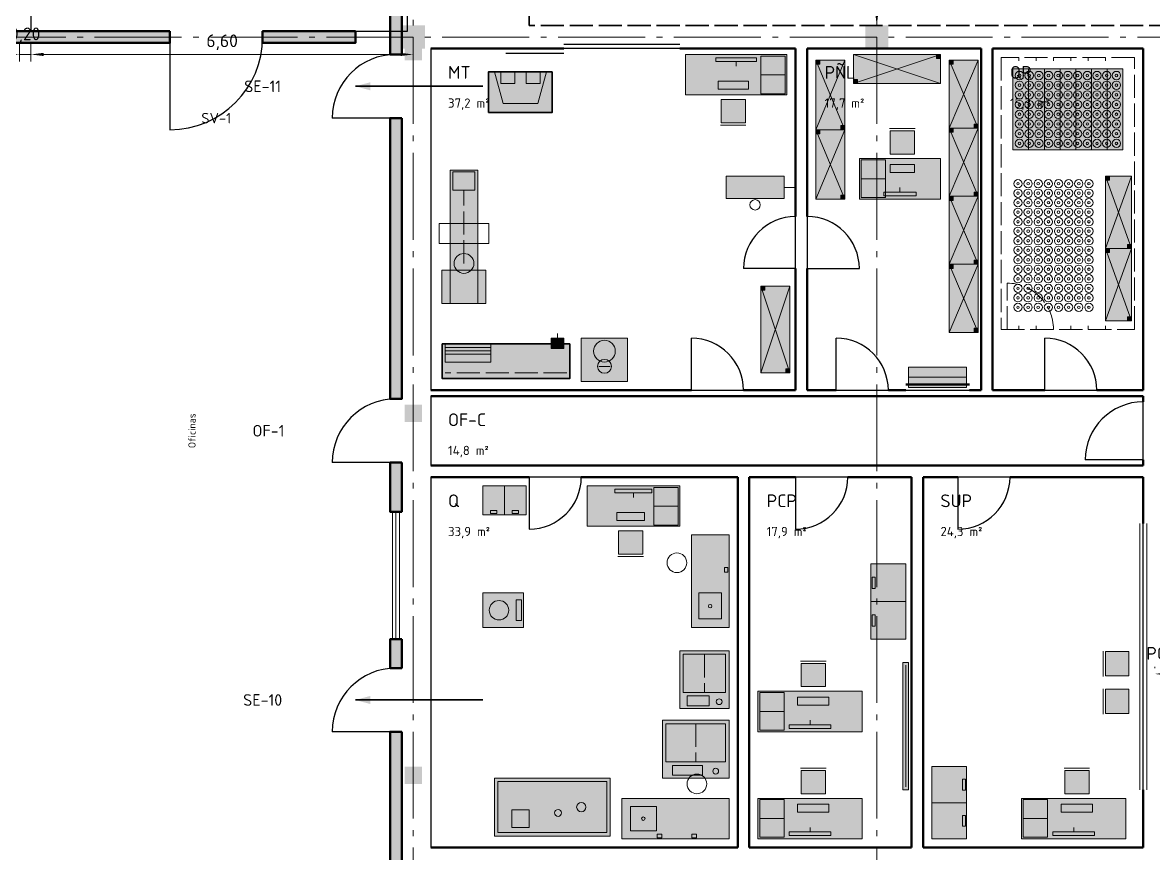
# Model space of a CAD drawing. Header units: millimetres. Extents: x 0 to 1682, y 0 to 1189.
# Drawn here: x 271.6 to 466.8, y 624 to 767.5 of the extents above; entities that cross this region are included whole.
import ezdxf
from ezdxf.enums import TextEntityAlignment as Align

# ---------------------------------------------------------------- set-up
doc = ezdxf.new("R2010")
doc.units = ezdxf.units.MM
doc.linetypes.add('IRAM-E-TRAZOS', pattern=[5, 4, -1])
doc.linetypes.add('IRAM-F-TRAZO-PUNTO', pattern=[20, 15, -2, 1, -2])
for name, color, linetype, lineweight in [('A-ABERTURA', 7, 'CONTINUOUS', 25), ('A-COLUMNA', 7, 'CONTINUOUS', 50), ('A-COTA', 7, 'CONTINUOUS', 18), ('A-EJE', 1, 'IRAM-F-TRAZO-PUNTO', 18), ('A-EQUIPO-FINO', 8, 'CONTINUOUS', 13), ('A-EQUIPO-OCULTO', 8, 'IRAM-E-TRAZOS', 13), ('A-EQUIPO-RELLENO', 9, 'CONTINUOUS', 13), ('A-LOCAL', 7, 'CONTINUOUS', 25), ('A-MURO', 7, 'CONTINUOUS', 50), ('A-SECTOR', 1, 'CONTINUOUS', 25), ('A-SEGURIDAD', 1, 'IRAM-E-TRAZOS', 18), ('A-TABIQUE', 7, 'CONTINUOUS', 50), ('A-TEXTO', 7, 'CONTINUOUS', 18), ('S-ESCAPE', 3, 'CONTINUOUS', 35)]:
    doc.layers.add(name, color=color, linetype=linetype, lineweight=lineweight)
for name, color, linetype, lineweight, true_color in [('A-EQUIPO', 30, 'CONTINUOUS', 35, 0xe67800), ('A-MOBILIARIO', 8, 'CONTINUOUS', 18, 0x50505a), ('A-PASILLO', 2, 'IRAM-E-TRAZOS', 35, 0xd7a500), ('A-VENTANA', 4, 'CONTINUOUS', 18, 0x0096c8)]:
    doc.layers.add(name, color=color, linetype=linetype, lineweight=lineweight, true_color=true_color)
doc.styles.add('ISO3098', font='isocpeur.ttf')
doc.dimstyles.new('FLAMA-IRAM', dxfattribs={"dimtxt": 3.5, "dimasz": 3.5, "dimexe": 2, "dimexo": 1.5, "dimgap": 1, "dimtad": 1, "dimdec": 1, "dimtxsty": 'ISO3098', "dimblk": 'IRAM_FLECHA', "dimblk1": 'IRAM_FLECHA', "dimblk2": 'IRAM_FLECHA', "dimcen": 2.5, "dimclrd": 3, "dimclre": 3, "dimclrt": 3, "dimazin": 3, "dimtfac": 1, "dimtmove": 0, "dimatfit": 3, "dimlwd": 18, "dimlwe": 18})

# ---------------------------------------------------------------- blocks, each defined once
blk = doc.blocks.new('IRAM_FLECHA')
blk.add_solid([(0, 0), (-1, 0.125), (-1, -0.125)])

msp = doc.modelspace()

# ---------------------------------------------------------------- hatches: boundary and pattern name
at = {"layer": 'A-COLUMNA', "true_color": 0x000000}
h = msp.add_hatch(color=7, dxfattribs=at)
h.dxf.hatch_style = 1
h.paths.add_polyline_path([(337, 763), (341, 763), (341, 767), (337, 767)])
h = msp.add_hatch(color=7, dxfattribs=at)
h.dxf.hatch_style = 1
h.paths.add_polyline_path([(417, 763), (421, 763), (421, 767), (417, 767)])
h = msp.add_hatch(color=7, dxfattribs=at)
h.dxf.hatch_style = 1
h.paths.add_polyline_path([(337.5, 761), (340.5, 761), (340.5, 764), (337.5, 764)])
h = msp.add_hatch(color=7, dxfattribs=at)
h.dxf.hatch_style = 1
h.paths.add_polyline_path([(337.5, 698.5), (340.5, 698.5), (340.5, 701.5), (337.5, 701.5)])
h = msp.add_hatch(color=7, dxfattribs=at)
h.dxf.hatch_style = 1
h.paths.add_polyline_path([(337.5, 636), (340.5, 636), (340.5, 639), (337.5, 639)])
at = {"layer": 'A-EQUIPO-RELLENO', "true_color": 0xeedec0}
h = msp.add_hatch(color=7, dxfattribs=at)
h.dxf.hatch_style = 1
h.paths.add_polyline_path([(386, 755), (403.5, 755), (403.5, 762), (386, 762)])
at = {"layer": 'A-EQUIPO-RELLENO', "true_color": 0xeeeeee}
h = msp.add_hatch(color=7, dxfattribs=at)
h.dxf.hatch_style = 1
h.paths.add_polyline_path([(415, 757), (430, 757), (430, 762), (415, 762)])
at = {"layer": 'A-EQUIPO-RELLENO', "true_color": 0x969ba0}
h = msp.add_hatch(color=7, dxfattribs=at)
h.dxf.hatch_style = 1
h.paths.add_polyline_path([(429.3, 761.3), (429.9, 761.3), (429.9, 761.9), (429.3, 761.9)])
at = {"layer": 'A-EQUIPO-RELLENO', "true_color": 0xeeeeee}
h = msp.add_hatch(color=7, dxfattribs=at)
h.dxf.hatch_style = 1
h.paths.add_polyline_path([(413.5, 749), (413.5, 761), (408.5, 761), (408.5, 749)])
at = {"layer": 'A-EQUIPO-RELLENO', "true_color": 0x969ba0}
h = msp.add_hatch(color=7, dxfattribs=at)
h.dxf.hatch_style = 1
h.paths.add_polyline_path([(409.2, 760.3), (409.2, 760.9), (408.6, 760.9), (408.6, 760.3)])
at = {"layer": 'A-EQUIPO-RELLENO', "true_color": 0xeeeeee}
h = msp.add_hatch(color=7, dxfattribs=at)
h.dxf.hatch_style = 1
h.paths.add_polyline_path([(431.5, 761), (431.5, 749.25), (436.5, 749.25), (436.5, 761)])
at = {"layer": 'A-EQUIPO-RELLENO', "true_color": 0x969ba0}
h = msp.add_hatch(color=7, dxfattribs=at)
h.dxf.hatch_style = 1
h.paths.add_polyline_path([(431.6, 760.9), (431.6, 760.3), (432.2, 760.3), (432.2, 760.9)])
at = {"layer": 'A-EQUIPO-RELLENO', "true_color": 0xeedec0}
h = msp.add_hatch(color=7, dxfattribs=at)
h.dxf.hatch_style = 1
h.paths.add_polyline_path([(442.5, 745.5), (461.5, 745.5), (461.5, 759.5), (442.5, 759.5)])
at = {"layer": 'A-EQUIPO-RELLENO', "true_color": 0xe6e6e6}
h = msp.add_hatch(color=7, dxfattribs=at)
h.dxf.hatch_style = 1
h.paths.add_polyline_path([(363, 759), (352, 759), (352, 752), (363, 752)])
at = {"layer": 'A-EQUIPO-RELLENO', "true_color": 0x969ba0}
h = msp.add_hatch(color=7, dxfattribs=at)
h.dxf.hatch_style = 1
h.paths.add_polyline_path([(415.1, 757.1), (415.7, 757.1), (415.7, 757.7), (415.1, 757.7)])
at = {"layer": 'A-EQUIPO-RELLENO', "true_color": 0xd6e2f0}
h = msp.add_hatch(color=7, dxfattribs=at)
h.dxf.hatch_style = 1
h.paths.add_polyline_path([(396.325, 750.2), (392.125, 750.2), (392.125, 754.2), (396.325, 754.2)])
at = {"layer": 'A-EQUIPO-RELLENO', "true_color": 0x969ba0}
h = msp.add_hatch(color=7, dxfattribs=at)
h.dxf.hatch_style = 1
h.paths.add_polyline_path([(413.4, 749.1), (413.4, 749.7), (412.8, 749.7), (412.8, 749.1)])
h = msp.add_hatch(color=7, dxfattribs=at)
h.dxf.hatch_style = 1
h.paths.add_polyline_path([(435.8, 749.95), (435.8, 749.35), (436.4, 749.35), (436.4, 749.95)])
at = {"layer": 'A-EQUIPO-RELLENO', "true_color": 0xeeeeee}
h = msp.add_hatch(color=7, dxfattribs=at)
h.dxf.hatch_style = 1
h.paths.add_polyline_path([(413.5, 737), (413.5, 749), (408.5, 749), (408.5, 737)])
at = {"layer": 'A-EQUIPO-RELLENO', "true_color": 0x969ba0}
h = msp.add_hatch(color=7, dxfattribs=at)
h.dxf.hatch_style = 1
h.paths.add_polyline_path([(409.2, 748.3), (409.2, 748.9), (408.6, 748.9), (408.6, 748.3)])
at = {"layer": 'A-EQUIPO-RELLENO', "true_color": 0xd6e2f0}
h = msp.add_hatch(color=7, dxfattribs=at)
h.dxf.hatch_style = 1
h.paths.add_polyline_path([(421.32, 748.8), (425.52, 748.8), (425.52, 744.8), (421.32, 744.8)])
at = {"layer": 'A-EQUIPO-RELLENO', "true_color": 0xeeeeee}
h = msp.add_hatch(color=7, dxfattribs=at)
h.dxf.hatch_style = 1
h.paths.add_polyline_path([(431.5, 749.25), (431.5, 737.5), (436.5, 737.5), (436.5, 749.25)])
at = {"layer": 'A-EQUIPO-RELLENO', "true_color": 0x969ba0}
h = msp.add_hatch(color=7, dxfattribs=at)
h.dxf.hatch_style = 1
h.paths.add_polyline_path([(431.6, 749.15), (431.6, 748.55), (432.2, 748.55), (432.2, 749.15)])
at = {"layer": 'A-EQUIPO-RELLENO', "true_color": 0xeedec0}
h = msp.add_hatch(color=7, dxfattribs=at)
h.dxf.hatch_style = 1
h.paths.add_polyline_path([(430, 744), (416, 744), (416, 737), (430, 737)])
at = {"layer": 'A-EQUIPO-RELLENO', "true_color": 0xeeeeee}
h = msp.add_hatch(color=7, dxfattribs=at)
h.dxf.hatch_style = 1
h.paths.add_polyline_path([(350.125, 719), (350.125, 742), (345.375, 742), (345.375, 719)])
at = {"layer": 'A-EQUIPO-RELLENO', "true_color": 0xcdd0d4}
h = msp.add_hatch(color=7, dxfattribs=at)
h.dxf.hatch_style = 1
h.paths.add_polyline_path([(393, 741), (393, 737.1), (403, 737.1), (403, 741)])
at = {"layer": 'A-EQUIPO-RELLENO', "true_color": 0xeeeeee}
h = msp.add_hatch(color=7, dxfattribs=at)
h.dxf.hatch_style = 1
h.paths.add_polyline_path([(458.5, 741), (458.5, 728.5), (463, 728.5), (463, 741)])
at = {"layer": 'A-EQUIPO-RELLENO', "true_color": 0x969ba0}
h = msp.add_hatch(color=7, dxfattribs=at)
h.dxf.hatch_style = 1
h.paths.add_polyline_path([(458.6, 740.9), (458.6, 740.3), (459.2, 740.3), (459.2, 740.9)])
h = msp.add_hatch(color=7, dxfattribs=at)
h.dxf.hatch_style = 1
h.paths.add_polyline_path([(435.8, 738.2), (435.8, 737.6), (436.4, 737.6), (436.4, 738.2)])
h = msp.add_hatch(color=7, dxfattribs=at)
h.dxf.hatch_style = 1
h.paths.add_polyline_path([(413.4, 737.1), (413.4, 737.7), (412.8, 737.7), (412.8, 737.1)])
at = {"layer": 'A-EQUIPO-RELLENO', "true_color": 0xeeeeee}
h = msp.add_hatch(color=7, dxfattribs=at)
h.dxf.hatch_style = 1
h.paths.add_polyline_path([(431.5, 737.5), (431.5, 725.75), (436.5, 725.75), (436.5, 737.5)])
at = {"layer": 'A-EQUIPO-RELLENO', "true_color": 0x969ba0}
h = msp.add_hatch(color=7, dxfattribs=at)
h.dxf.hatch_style = 1
h.paths.add_polyline_path([(431.6, 737.4), (431.6, 736.8), (432.2, 736.8), (432.2, 737.4)])
at = {"layer": 'A-EQUIPO-RELLENO', "true_color": 0xeeeeee}
h = msp.add_hatch(color=7, dxfattribs=at)
h.dxf.hatch_style = 1
h.paths.add_polyline_path([(458.5, 728.5), (458.5, 716), (463, 716), (463, 728.5)])
at = {"layer": 'A-EQUIPO-RELLENO', "true_color": 0x969ba0}
h = msp.add_hatch(color=7, dxfattribs=at)
h.dxf.hatch_style = 1
h.paths.add_polyline_path([(458.6, 728.4), (458.6, 727.8), (459.2, 727.8), (459.2, 728.4)])
h = msp.add_hatch(color=7, dxfattribs=at)
h.dxf.hatch_style = 1
h.paths.add_polyline_path([(462.3, 729.2), (462.3, 728.6), (462.9, 728.6), (462.9, 729.2)])
h = msp.add_hatch(color=7, dxfattribs=at)
h.dxf.hatch_style = 1
h.paths.add_polyline_path([(435.8, 726.45), (435.8, 725.85), (436.4, 725.85), (436.4, 726.45)])
at = {"layer": 'A-EQUIPO-RELLENO', "true_color": 0xcdd0d4}
h = msp.add_hatch(color=7, dxfattribs=at)
h.dxf.hatch_style = 1
h.paths.add_polyline_path([(351.55, 719), (351.55, 724.75), (343.95, 724.75), (343.95, 719)])
at = {"layer": 'A-EQUIPO-RELLENO', "true_color": 0xeeeeee}
h = msp.add_hatch(color=7, dxfattribs=at)
h.dxf.hatch_style = 1
h.paths.add_polyline_path([(431.5, 725.75), (431.5, 714), (436.5, 714), (436.5, 725.75)])
at = {"layer": 'A-EQUIPO-RELLENO', "true_color": 0x969ba0}
h = msp.add_hatch(color=7, dxfattribs=at)
h.dxf.hatch_style = 1
h.paths.add_polyline_path([(431.6, 725.65), (431.6, 725.05), (432.2, 725.05), (432.2, 725.65)])
at = {"layer": 'A-EQUIPO-RELLENO', "true_color": 0xeeeeee}
h = msp.add_hatch(color=7, dxfattribs=at)
h.dxf.hatch_style = 1
h.paths.add_polyline_path([(399, 722), (399, 707), (404, 707), (404, 722)])
at = {"layer": 'A-EQUIPO-RELLENO', "true_color": 0x969ba0}
h = msp.add_hatch(color=7, dxfattribs=at)
h.dxf.hatch_style = 1
h.paths.add_polyline_path([(399.1, 721.9), (399.1, 721.3), (399.7, 721.3), (399.7, 721.9)])
h = msp.add_hatch(color=7, dxfattribs=at)
h.dxf.hatch_style = 1
h.paths.add_polyline_path([(462.3, 716.7), (462.3, 716.1), (462.9, 716.1), (462.9, 716.7)])
h = msp.add_hatch(color=7, dxfattribs=at)
h.dxf.hatch_style = 1
h.paths.add_polyline_path([(435.8, 714.7), (435.8, 714.1), (436.4, 714.1), (436.4, 714.7)])
at = {"layer": 'A-EQUIPO-RELLENO', "true_color": 0xcdd0d4}
h = msp.add_hatch(color=7, dxfattribs=at)
h.dxf.hatch_style = 1
h.paths.add_polyline_path([(365, 713), (362.8, 713), (362.8, 711.2), (365, 711.2)])
at = {"layer": 'A-EQUIPO-RELLENO', "true_color": 0xeeeeee}
h = msp.add_hatch(color=7, dxfattribs=at)
h.dxf.hatch_style = 1
h.paths.add_polyline_path([(376, 713), (368, 713), (368, 705.5), (376, 705.5)])
at = {"layer": 'A-EQUIPO-RELLENO', "true_color": 0xeedec0}
h = msp.add_hatch(color=7, dxfattribs=at)
h.dxf.hatch_style = 1
h.paths.add_polyline_path([(366, 712), (344, 712), (344, 706), (366, 706)])
at = {"layer": 'A-EQUIPO-RELLENO', "true_color": 0x969ba0}
h = msp.add_hatch(color=7, dxfattribs=at)
h.dxf.hatch_style = 1
h.paths.add_polyline_path([(403.3, 707.7), (403.3, 707.1), (403.9, 707.1), (403.9, 707.7)])
at = {"layer": 'A-EQUIPO-RELLENO', "true_color": 0xeeeeee}
h = msp.add_hatch(color=7, dxfattribs=at)
h.dxf.hatch_style = 1
h.paths.add_polyline_path([(424.5, 704.5), (434.5, 704.5), (434.5, 708), (424.5, 708)])
h = msp.add_hatch(color=7, dxfattribs=at)
h.dxf.hatch_style = 1
h.paths.add_polyline_path([(351, 682.5), (354.75, 682.5), (354.75, 687.5), (351, 687.5)])
h = msp.add_hatch(color=7, dxfattribs=at)
h.dxf.hatch_style = 1
h.paths.add_polyline_path([(354.75, 682.5), (358.5, 682.5), (358.5, 687.5), (354.75, 687.5)])
at = {"layer": 'A-EQUIPO-RELLENO', "true_color": 0xeedec0}
h = msp.add_hatch(color=7, dxfattribs=at)
h.dxf.hatch_style = 1
h.paths.add_polyline_path([(369, 680.5), (385, 680.5), (385, 687.5), (369, 687.5)])
at = {"layer": 'A-EQUIPO-RELLENO', "true_color": 0xd6e2f0}
h = msp.add_hatch(color=7, dxfattribs=at)
h.dxf.hatch_style = 1
h.paths.add_polyline_path([(378.62, 675.7), (374.42, 675.7), (374.42, 679.7), (378.62, 679.7)])
at = {"layer": 'A-EQUIPO-RELLENO', "true_color": 0xecf0ec}
h = msp.add_hatch(color=7, dxfattribs=at)
h.dxf.hatch_style = 1
h.paths.add_polyline_path([(387, 679), (387, 663), (393.5, 663), (393.5, 679)])
at = {"layer": 'A-EQUIPO-RELLENO', "true_color": 0xeeeeee}
h = msp.add_hatch(color=7, dxfattribs=at)
h.dxf.hatch_style = 1
h.paths.add_polyline_path([(418, 674), (418, 667.5), (424, 667.5), (424, 674)])
at = {"layer": 'A-EQUIPO-RELLENO', "true_color": 0xcdd0d4}
h = msp.add_hatch(color=7, dxfattribs=at)
h.dxf.hatch_style = 1
h.paths.add_polyline_path([(358, 663), (358, 669), (351, 669), (351, 663)])
at = {"layer": 'A-EQUIPO-RELLENO', "true_color": 0xeeeeee}
h = msp.add_hatch(color=7, dxfattribs=at)
h.dxf.hatch_style = 1
h.paths.add_polyline_path([(418, 667.5), (418, 661), (424, 661), (424, 667.5)])
h = msp.add_hatch(color=7, dxfattribs=at)
h.dxf.hatch_style = 1
h.paths.add_polyline_path([(385, 659), (385, 649), (393.5, 649), (393.5, 659)])
at = {"layer": 'A-EQUIPO-RELLENO', "true_color": 0xd6e2f0}
h = msp.add_hatch(color=7, dxfattribs=at)
h.dxf.hatch_style = 1
h.paths.add_polyline_path([(458.5, 654.65), (458.5, 658.85), (462.5, 658.85), (462.5, 654.65)])
h = msp.add_hatch(color=7, dxfattribs=at)
h.dxf.hatch_style = 1
h.paths.add_polyline_path([(405.94, 656.8), (410.14, 656.8), (410.14, 652.8), (405.94, 652.8)])
at = {"layer": 'A-EQUIPO-RELLENO', "true_color": 0xffffff}
h = msp.add_hatch(color=7, dxfattribs=at)
h.dxf.hatch_style = 1
h.paths.add_polyline_path([(423.5, 657), (423.5, 635), (424.5, 635), (424.5, 657)])
at = {"layer": 'A-EQUIPO-RELLENO', "true_color": 0xeedec0}
h = msp.add_hatch(color=7, dxfattribs=at)
h.dxf.hatch_style = 1
h.paths.add_polyline_path([(416.5, 652), (398.5, 652), (398.5, 645), (416.5, 645)])
at = {"layer": 'A-EQUIPO-RELLENO', "true_color": 0xd6e2f0}
h = msp.add_hatch(color=7, dxfattribs=at)
h.dxf.hatch_style = 1
h.paths.add_polyline_path([(458.5, 648.15), (458.5, 652.35), (462.5, 652.35), (462.5, 648.15)])
at = {"layer": 'A-EQUIPO-RELLENO', "true_color": 0xeeeeee}
h = msp.add_hatch(color=7, dxfattribs=at)
h.dxf.hatch_style = 1
h.paths.add_polyline_path([(382, 647), (382, 637), (393.5, 637), (393.5, 647)])
at = {"layer": 'A-EQUIPO-RELLENO', "true_color": 0xd6e2f0}
h = msp.add_hatch(color=7, dxfattribs=at)
h.dxf.hatch_style = 1
h.paths.add_polyline_path([(405.94, 638.3), (410.14, 638.3), (410.14, 634.3), (405.94, 634.3)])
at = {"layer": 'A-EQUIPO-RELLENO', "true_color": 0xeeeeee}
h = msp.add_hatch(color=7, dxfattribs=at)
h.dxf.hatch_style = 1
h.paths.add_polyline_path([(434.5, 632.75), (434.5, 639), (428.5, 639), (428.5, 632.75)])
at = {"layer": 'A-EQUIPO-RELLENO', "true_color": 0xd6e2f0}
h = msp.add_hatch(color=7, dxfattribs=at)
h.dxf.hatch_style = 1
h.paths.add_polyline_path([(451.44, 638.3), (455.64, 638.3), (455.64, 634.3), (451.44, 634.3)])
at = {"layer": 'A-EQUIPO-RELLENO', "true_color": 0xd7d7dc}
h = msp.add_hatch(color=7, dxfattribs=at)
h.dxf.hatch_style = 1
h.paths.add_polyline_path([(373, 637), (353, 637), (353, 627), (373, 627)])
at = {"layer": 'A-EQUIPO-RELLENO', "true_color": 0xecf0ec}
h = msp.add_hatch(color=7, dxfattribs=at)
h.dxf.hatch_style = 1
h.paths.add_polyline_path([(393.5, 633.5), (375, 633.5), (375, 626.5), (393.5, 626.5)])
at = {"layer": 'A-EQUIPO-RELLENO', "true_color": 0xeedec0}
h = msp.add_hatch(color=7, dxfattribs=at)
h.dxf.hatch_style = 1
h.paths.add_polyline_path([(416.5, 633.5), (398.5, 633.5), (398.5, 626.5), (416.5, 626.5)])
at = {"layer": 'A-EQUIPO-RELLENO', "true_color": 0xeeeeee}
h = msp.add_hatch(color=7, dxfattribs=at)
h.dxf.hatch_style = 1
h.paths.add_polyline_path([(434.5, 626.5), (434.5, 632.75), (428.5, 632.75), (428.5, 626.5)])
at = {"layer": 'A-EQUIPO-RELLENO', "true_color": 0xeedec0}
h = msp.add_hatch(color=7, dxfattribs=at)
h.dxf.hatch_style = 1
h.paths.add_polyline_path([(462, 633.5), (444, 633.5), (444, 626.5), (462, 626.5)])
at = {"layer": 'A-MURO', "true_color": 0x464646}
h = msp.add_hatch(color=7, dxfattribs=at)
h.dxf.hatch_style = 1
h.paths.add_polyline_path([(337, 807), (337, 762), (335, 762), (335, 807)])
h = msp.add_hatch(color=7, dxfattribs=at)
h.dxf.hatch_style = 1
h.paths.add_polyline_path([(297, 766), (297, 764), (203, 764), (203, 766)])
h = msp.add_hatch(color=7, dxfattribs=at)
h.dxf.hatch_style = 1
h.paths.add_polyline_path([(329, 766), (329, 764), (313, 764), (313, 766)])
h = msp.add_hatch(color=7, dxfattribs=at)
h.dxf.hatch_style = 1
h.paths.add_polyline_path([(337, 751), (337, 702.5), (335, 702.5), (335, 751)])
h = msp.add_hatch(color=7, dxfattribs=at)
h.dxf.hatch_style = 1
h.paths.add_polyline_path([(337, 691.5), (337, 683), (335, 683), (335, 691.5)])
h = msp.add_hatch(color=7, dxfattribs=at)
h.dxf.hatch_style = 1
h.paths.add_polyline_path([(337, 661), (337, 656), (335, 656), (335, 661)])
h = msp.add_hatch(color=7, dxfattribs=at)
h.dxf.hatch_style = 1
h.paths.add_polyline_path([(337, 645), (337, 573), (483, 573), (483, 571), (335, 571), (335, 645)])
at = {"layer": 'S-ESCAPE', "true_color": 0x00963c}
h = msp.add_hatch(color=7, dxfattribs=at)
h.dxf.hatch_style = 1
h.paths.add_polyline_path([(329, 756.5), (331.6, 755.8), (331.6, 757.2)])
h = msp.add_hatch(color=7, dxfattribs=at)
h.dxf.hatch_style = 1
h.paths.add_polyline_path([(329, 650.5), (331.6, 649.8), (331.6, 651.2)])

# ---------------------------------------------------------------- linework, layer by layer
at = {"layer": 'A-ABERTURA'}
for p, q in [((297, 765), (297, 749)), ((365, 763.8), (385, 763.8)), ((355, 762.2), (365, 762.2)), ((336, 751), (325, 751)), ((405, 725), (396, 725)), ((407, 725), (416, 725)), ((387, 704), (387, 713)), ((412, 704), (412, 713)), ((448, 704), (448, 713)), ((336, 691.5), (325, 691.5)), ((465, 692), (455, 692)), ((359, 689), (359, 680)), ((405, 689), (405, 680)), ((433, 689), (433, 680)), ((336, 645), (325, 645))]:
    msp.add_line(p, q, dxfattribs=at)
for centre, radius, start, end in [((297, 765), 16, 270, 360), ((336, 751), 11, 90, 180), ((405, 725), 9, 90, 180), ((407, 725), 9, 0, 90), ((387, 704), 9, 0, 90), ((412, 704), 9, 0, 90), ((448, 704), 9, 0, 90), ((336, 691.5), 11, 90, 180), ((465, 692), 10, 90, 180), ((359, 689), 9, 270, 360), ((405, 689), 9, 270, 360), ((433, 689), 9, 270, 360), ((336, 645), 11, 90, 180)]:
    msp.add_arc(centre, radius, start, end, dxfattribs=at)
at = {"layer": 'A-EJE'}
for p, q in [((339, 530), (339, 1060)), ((419, 530), (419, 1060)), ((104, 765), (1264, 765))]:
    msp.add_line(p, q, dxfattribs=at)
at = {"layer": 'A-EQUIPO'}
for points in [[(363, 759), (352, 759), (352, 752), (363, 752)], [(366, 712), (344, 712), (344, 706), (366, 706)]]:
    msp.add_lwpolyline(points, close=True, dxfattribs=at)
at = {"layer": 'A-EQUIPO-FINO'}
for p, q in [((415, 757), (430, 762)), ((415, 762), (430, 757)), ((443.5, 761.5), (443.5, 760.9)), ((446.5, 761.5), (446.5, 760.9)), ((449.5, 761.5), (449.5, 760.9)), ((452.5, 761.5), (452.5, 760.9)), ((455.5, 761.5), (455.5, 760.9)), ((458.5, 761.5), (458.5, 760.9)), ((413.5, 749), (408.5, 761)), ((408.5, 749), (413.5, 761)), ((431.5, 761), (436.5, 749.25)), ((436.5, 761), (431.5, 749.25)), ((445.214, 745.5), (445.214, 759.5)), ((447.929, 745.5), (447.929, 759.5)), ((450.643, 745.5), (450.643, 759.5)), ((453.357, 745.5), (453.357, 759.5)), ((456.071, 745.5), (456.071, 759.5)), ((458.786, 745.5), (458.786, 759.5)), ((399, 758.5), (403.2, 758.5)), ((413.5, 737), (408.5, 749)), ((408.5, 737), (413.5, 749)), ((431.5, 749.25), (436.5, 737.5)), ((436.5, 749.25), (431.5, 737.5)), ((420.5, 740.5), (416.3, 740.5)), ((458.5, 741), (463, 728.5)), ((463, 741), (458.5, 728.5)), ((403, 739.02), (405, 739.02)), ((431.5, 737.5), (436.5, 725.75)), ((436.5, 737.5), (431.5, 725.75)), ((458.5, 728.5), (463, 716)), ((463, 728.5), (458.5, 716)), ((431.5, 725.75), (436.5, 714)), ((436.5, 725.75), (431.5, 714)), ((399, 722), (404, 707)), ((404, 722), (399, 707)), ((443.5, 714.5), (443.5, 715.1)), ((446.5, 714.5), (446.5, 715.1)), ((449.5, 714.5), (449.5, 715.1)), ((452.5, 714.5), (452.5, 715.1)), ((455.5, 714.5), (455.5, 715.1)), ((458.5, 714.5), (458.5, 715.1)), ((363.9, 713), (363.9, 713.8)), ((352.36, 711.406), (344.5, 711.406)), ((352.36, 710.812), (344.5, 710.812)), ((352.36, 710.219), (344.5, 710.219)), ((373, 708.125), (371, 708.125)), ((424.5, 706.25), (434.5, 706.25)), ((380.5, 684), (384.7, 684)), ((424, 656.5), (424, 635.5)), ((403, 648.5), (398.8, 648.5)), ((403, 630), (398.8, 630)), ((448.5, 630), (444.3, 630))]:
    msp.add_line(p, q, dxfattribs=at)
for points in [[(399, 755.2), (403.2, 755.2), (403.2, 761.7), (399, 761.7)], [(415, 757), (430, 757), (430, 762), (415, 762)], [(429.3, 761.3), (429.9, 761.3), (429.9, 761.9), (429.3, 761.9)], [(413.5, 749), (413.5, 761), (408.5, 761), (408.5, 749)], [(409.2, 760.3), (409.2, 760.9), (408.6, 760.9), (408.6, 760.3)], [(431.5, 761), (431.5, 749.25), (436.5, 749.25), (436.5, 761)], [(431.6, 760.9), (431.6, 760.3), (432.2, 760.3), (432.2, 760.9)], [(442.5, 745.5), (461.5, 745.5), (461.5, 759.5), (442.5, 759.5)], [(391.6, 756), (396.85, 756), (396.85, 757.4), (391.6, 757.4)], [(415.1, 757.1), (415.7, 757.1), (415.7, 757.7), (415.1, 757.7)], [(413.4, 749.1), (413.4, 749.7), (412.8, 749.7), (412.8, 749.1)], [(435.8, 749.95), (435.8, 749.35), (436.4, 749.35), (436.4, 749.95)], [(413.5, 737), (413.5, 749), (408.5, 749), (408.5, 737)], [(409.2, 748.3), (409.2, 748.9), (408.6, 748.9), (408.6, 748.3)], [(431.5, 749.25), (431.5, 737.5), (436.5, 737.5), (436.5, 749.25)], [(431.6, 749.15), (431.6, 748.55), (432.2, 748.55), (432.2, 749.15)], [(420.5, 743.8), (416.3, 743.8), (416.3, 737.3), (420.5, 737.3)], [(425.52, 743), (421.32, 743), (421.32, 741.6), (425.52, 741.6)], [(349.65, 738.55), (349.65, 741.7), (345.85, 741.7), (345.85, 738.55)], [(458.5, 741), (458.5, 728.5), (463, 728.5), (463, 741)], [(458.6, 740.9), (458.6, 740.3), (459.2, 740.3), (459.2, 740.9)], [(435.8, 738.2), (435.8, 737.6), (436.4, 737.6), (436.4, 738.2)], [(413.4, 737.1), (413.4, 737.7), (412.8, 737.7), (412.8, 737.1)], [(431.5, 737.5), (431.5, 725.75), (436.5, 725.75), (436.5, 737.5)], [(431.6, 737.4), (431.6, 736.8), (432.2, 736.8), (432.2, 737.4)], [(352.025, 729.35), (352.025, 732.8), (343.475, 732.8), (343.475, 729.35)], [(458.5, 728.5), (458.5, 716), (463, 716), (463, 728.5)], [(458.6, 728.4), (458.6, 727.8), (459.2, 727.8), (459.2, 728.4)], [(462.3, 729.2), (462.3, 728.6), (462.9, 728.6), (462.9, 729.2)], [(435.8, 726.45), (435.8, 725.85), (436.4, 725.85), (436.4, 726.45)], [(431.5, 725.75), (431.5, 714), (436.5, 714), (436.5, 725.75)], [(431.6, 725.65), (431.6, 725.05), (432.2, 725.05), (432.2, 725.65)], [(399, 722), (399, 707), (404, 707), (404, 722)], [(399.1, 721.9), (399.1, 721.3), (399.7, 721.3), (399.7, 721.9)], [(462.3, 716.7), (462.3, 716.1), (462.9, 716.1), (462.9, 716.7)], [(435.8, 714.7), (435.8, 714.1), (436.4, 714.1), (436.4, 714.7)], [(365, 713), (362.8, 713), (362.8, 711.2), (365, 711.2)], [(352.36, 712), (344.5, 712), (344.5, 708.875), (352.36, 708.875)], [(403.3, 707.7), (403.3, 707.1), (403.9, 707.1), (403.9, 707.7)], [(380.5, 680.7), (384.7, 680.7), (384.7, 687.2), (380.5, 687.2)], [(352.312, 682.7), (353.438, 682.7), (353.438, 683.2), (352.312, 683.2)], [(356.062, 682.7), (357.188, 682.7), (357.188, 683.2), (356.062, 683.2)], [(374.12, 681.5), (378.92, 681.5), (378.92, 682.9), (374.12, 682.9)], [(392.7, 673.4), (392.7, 672.6), (393.3, 672.6), (393.3, 673.4)], [(418.2, 671.725), (418.2, 669.775), (418.7, 669.775), (418.7, 671.725)], [(357.7, 664.2), (357.7, 667.8), (356.74, 667.8), (356.74, 664.2)], [(418.2, 665.225), (418.2, 663.275), (418.7, 663.275), (418.7, 665.225)], [(385.6, 658.4), (385.6, 651.8), (392.9, 651.8), (392.9, 658.4)], [(386.275, 651.2), (386.275, 649.5), (390.1, 649.5), (390.1, 651.2)], [(403, 651.8), (398.8, 651.8), (398.8, 645.3), (403, 645.3)], [(410.74, 651), (405.34, 651), (405.34, 649.6), (410.74, 649.6)], [(382.6, 646.4), (382.6, 639.8), (392.9, 639.8), (392.9, 646.4)], [(383.725, 639.2), (383.725, 637.5), (388.9, 637.5), (388.9, 639.2)], [(372.4, 636.4), (353.6, 636.4), (353.6, 627.6), (372.4, 627.6)], [(434.3, 634.938), (434.3, 636.812), (433.8, 636.812), (433.8, 634.938)], [(403, 633.3), (398.8, 633.3), (398.8, 626.8), (403, 626.8)], [(410.74, 632.5), (405.34, 632.5), (405.34, 631.1), (410.74, 631.1)], [(448.5, 633.3), (444.3, 633.3), (444.3, 626.8), (448.5, 626.8)], [(456.24, 632.5), (450.84, 632.5), (450.84, 631.1), (456.24, 631.1)], [(359, 631.5), (356, 631.5), (356, 628.5), (359, 628.5)], [(434.3, 628.688), (434.3, 630.562), (433.8, 630.562), (433.8, 628.688)], [(381.9, 627.3), (381.1, 627.3), (381.1, 626.7), (381.9, 626.7)], [(387.9, 627.3), (387.1, 627.3), (387.1, 626.7), (387.9, 626.7)]]:
    msp.add_lwpolyline(points, close=True, dxfattribs=at)
msp.add_lwpolyline([(362, 759), (360.5, 753.5), (354.5, 753.5), (353, 759)], dxfattribs=at)
for centre, radius in [((443.636, 758.362), 0.72), ((443.636, 756.688), 0.72), ((443.636, 758.362), 0.224), ((445.309, 758.362), 0.72), ((445.309, 756.688), 0.72), ((445.309, 758.362), 0.224), ((446.982, 758.362), 0.72), ((446.982, 756.688), 0.72), ((446.982, 758.362), 0.224), ((448.655, 758.362), 0.72), ((448.655, 756.688), 0.72), ((448.655, 758.362), 0.224), ((450.327, 758.362), 0.72), ((450.327, 756.688), 0.72), ((450.327, 758.362), 0.224), ((452, 758.362), 0.72), ((452, 756.688), 0.72), ((452, 758.362), 0.224), ((453.673, 758.362), 0.72), ((453.673, 756.688), 0.72), ((453.673, 758.362), 0.224), ((455.345, 758.362), 0.72), ((455.345, 756.688), 0.72), ((455.345, 758.362), 0.224), ((457.018, 758.362), 0.72), ((457.018, 756.688), 0.72), ((457.018, 758.362), 0.224), ((458.691, 758.362), 0.72), ((458.691, 756.688), 0.72), ((458.691, 758.362), 0.224), ((460.364, 758.362), 0.72), ((460.364, 756.688), 0.72), ((460.364, 758.362), 0.224), ((443.636, 755.013), 0.72), ((443.636, 756.688), 0.224), ((445.309, 755.013), 0.72), ((445.309, 756.688), 0.224), ((446.982, 755.013), 0.72), ((446.982, 756.688), 0.224), ((448.655, 755.013), 0.72), ((448.655, 756.688), 0.224), ((450.327, 755.013), 0.72), ((450.327, 756.688), 0.224), ((452, 755.013), 0.72), ((452, 756.688), 0.224), ((453.673, 755.013), 0.72), ((453.673, 756.688), 0.224), ((455.345, 755.013), 0.72), ((455.345, 756.688), 0.224), ((457.018, 755.013), 0.72), ((457.018, 756.688), 0.224), ((458.691, 755.013), 0.72), ((458.691, 756.688), 0.224), ((460.364, 755.013), 0.72), ((460.364, 756.688), 0.224), ((443.636, 753.337), 0.72), ((443.636, 755.013), 0.224), ((443.636, 753.337), 0.224), ((445.309, 753.337), 0.72), ((445.309, 755.013), 0.224), ((445.309, 753.337), 0.224), ((446.982, 753.337), 0.72), ((446.982, 755.013), 0.224), ((446.982, 753.337), 0.224), ((448.655, 753.337), 0.72), ((448.655, 755.013), 0.224), ((448.655, 753.337), 0.224), ((450.327, 753.337), 0.72), ((450.327, 755.013), 0.224), ((450.327, 753.337), 0.224), ((452, 753.337), 0.72), ((452, 755.013), 0.224), ((452, 753.337), 0.224), ((453.673, 753.337), 0.72), ((453.673, 755.013), 0.224), ((453.673, 753.337), 0.224), ((455.345, 753.337), 0.72), ((455.345, 755.013), 0.224), ((455.345, 753.337), 0.224), ((457.018, 753.337), 0.72), ((457.018, 755.013), 0.224), ((457.018, 753.337), 0.224), ((458.691, 753.337), 0.72), ((458.691, 755.013), 0.224), ((458.691, 753.337), 0.224), ((460.364, 753.337), 0.72), ((460.364, 755.013), 0.224), ((460.364, 753.337), 0.224), ((443.636, 751.663), 0.72), ((443.636, 751.663), 0.224), ((445.309, 751.663), 0.72), ((445.309, 751.663), 0.224), ((446.982, 751.663), 0.72), ((446.982, 751.663), 0.224), ((448.655, 751.663), 0.72), ((448.655, 751.663), 0.224), ((450.327, 751.663), 0.72), ((450.327, 751.663), 0.224), ((452, 751.663), 0.72), ((452, 751.663), 0.224), ((453.673, 751.663), 0.72), ((453.673, 751.663), 0.224), ((455.345, 751.663), 0.72), ((455.345, 751.663), 0.224), ((457.018, 751.663), 0.72), ((457.018, 751.663), 0.224), ((458.691, 751.663), 0.72), ((458.691, 751.663), 0.224), ((460.364, 751.663), 0.72), ((460.364, 751.663), 0.224), ((443.636, 749.987), 0.72), ((443.636, 749.987), 0.224), ((445.309, 749.987), 0.72), ((445.309, 749.987), 0.224), ((446.982, 749.987), 0.72), ((446.982, 749.987), 0.224), ((448.655, 749.987), 0.72), ((448.655, 749.987), 0.224), ((450.327, 749.987), 0.72), ((450.327, 749.987), 0.224), ((452, 749.987), 0.72), ((452, 749.987), 0.224), ((453.673, 749.987), 0.72), ((453.673, 749.987), 0.224), ((455.345, 749.987), 0.72), ((455.345, 749.987), 0.224), ((457.018, 749.987), 0.72), ((457.018, 749.987), 0.224), ((458.691, 749.987), 0.72), ((458.691, 749.987), 0.224), ((460.364, 749.987), 0.72), ((460.364, 749.987), 0.224), ((443.636, 748.312), 0.72), ((443.636, 748.312), 0.224), ((445.309, 748.312), 0.72), ((445.309, 748.312), 0.224), ((446.982, 748.312), 0.72), ((446.982, 748.312), 0.224), ((448.655, 748.312), 0.72), ((448.655, 748.312), 0.224), ((450.327, 748.312), 0.72), ((450.327, 748.312), 0.224), ((452, 748.312), 0.72), ((452, 748.312), 0.224), ((453.673, 748.312), 0.72), ((453.673, 748.312), 0.224), ((455.345, 748.312), 0.72), ((455.345, 748.312), 0.224), ((457.018, 748.312), 0.72), ((457.018, 748.312), 0.224), ((458.691, 748.312), 0.72), ((458.691, 748.312), 0.224), ((460.364, 748.312), 0.72), ((460.364, 748.312), 0.224), ((443.636, 746.638), 0.72), ((443.636, 746.638), 0.224), ((445.309, 746.638), 0.72), ((445.309, 746.638), 0.224), ((446.982, 746.638), 0.72), ((446.982, 746.638), 0.224), ((448.655, 746.638), 0.72), ((448.655, 746.638), 0.224), ((450.327, 746.638), 0.72), ((450.327, 746.638), 0.224), ((452, 746.638), 0.72), ((452, 746.638), 0.224), ((453.673, 746.638), 0.72), ((453.673, 746.638), 0.224), ((455.345, 746.638), 0.72), ((455.345, 746.638), 0.224), ((457.018, 746.638), 0.72), ((457.018, 746.638), 0.224), ((458.691, 746.638), 0.72), ((458.691, 746.638), 0.224), ((460.364, 746.638), 0.72), ((460.364, 746.638), 0.224), ((443.375, 739.679), 0.72), ((443.375, 739.679), 0.224), ((445.125, 739.679), 0.72), ((445.125, 739.679), 0.224), ((446.875, 739.679), 0.72), ((446.875, 739.679), 0.224), ((448.625, 739.679), 0.72), ((448.625, 739.679), 0.224), ((450.375, 739.679), 0.72), ((450.375, 739.679), 0.224), ((452.125, 739.679), 0.72), ((452.125, 739.679), 0.224), ((453.875, 739.679), 0.72), ((453.875, 739.679), 0.224), ((455.625, 739.679), 0.72), ((455.625, 739.679), 0.224), ((443.375, 738.036), 0.72), ((443.375, 738.036), 0.224), ((445.125, 738.036), 0.72), ((445.125, 738.036), 0.224), ((446.875, 738.036), 0.72), ((446.875, 738.036), 0.224), ((448.625, 738.036), 0.72), ((448.625, 738.036), 0.224), ((450.375, 738.036), 0.72), ((450.375, 738.036), 0.224), ((452.125, 738.036), 0.72), ((452.125, 738.036), 0.224), ((453.875, 738.036), 0.72), ((453.875, 738.036), 0.224), ((455.625, 738.036), 0.72), ((455.625, 738.036), 0.224), ((443.375, 736.393), 0.72), ((443.375, 736.393), 0.224), ((445.125, 736.393), 0.72), ((445.125, 736.393), 0.224), ((446.875, 736.393), 0.72), ((446.875, 736.393), 0.224), ((448.625, 736.393), 0.72), ((448.625, 736.393), 0.224), ((450.375, 736.393), 0.72), ((450.375, 736.393), 0.224), ((452.125, 736.393), 0.72), ((452.125, 736.393), 0.224), ((453.875, 736.393), 0.72), ((453.875, 736.393), 0.224), ((455.625, 736.393), 0.72), ((455.625, 736.393), 0.224), ((443.375, 734.75), 0.72), ((443.375, 734.75), 0.224), ((445.125, 734.75), 0.72), ((445.125, 734.75), 0.224), ((446.875, 734.75), 0.72), ((446.875, 734.75), 0.224), ((448.625, 734.75), 0.72), ((448.625, 734.75), 0.224), ((450.375, 734.75), 0.72), ((450.375, 734.75), 0.224), ((452.125, 734.75), 0.72), ((452.125, 734.75), 0.224), ((453.875, 734.75), 0.72), ((453.875, 734.75), 0.224), ((455.625, 734.75), 0.72), ((455.625, 734.75), 0.224), ((443.375, 733.107), 0.72), ((443.375, 731.464), 0.72), ((443.375, 733.107), 0.224), ((445.125, 733.107), 0.72), ((445.125, 731.464), 0.72), ((445.125, 733.107), 0.224), ((446.875, 733.107), 0.72), ((446.875, 731.464), 0.72), ((446.875, 733.107), 0.224), ((448.625, 733.107), 0.72), ((448.625, 731.464), 0.72), ((448.625, 733.107), 0.224), ((450.375, 733.107), 0.72), ((450.375, 731.464), 0.72), ((450.375, 733.107), 0.224), ((452.125, 733.107), 0.72), ((452.125, 731.464), 0.72), ((452.125, 733.107), 0.224), ((453.875, 733.107), 0.72), ((453.875, 731.464), 0.72), ((453.875, 733.107), 0.224), ((455.625, 733.107), 0.72), ((455.625, 731.464), 0.72), ((455.625, 733.107), 0.224), ((443.375, 729.821), 0.72), ((443.375, 731.464), 0.224), ((443.375, 729.821), 0.224), ((445.125, 729.821), 0.72), ((445.125, 731.464), 0.224), ((445.125, 729.821), 0.224), ((446.875, 729.821), 0.72), ((446.875, 731.464), 0.224), ((446.875, 729.821), 0.224), ((448.625, 729.821), 0.72), ((448.625, 731.464), 0.224), ((448.625, 729.821), 0.224), ((450.375, 729.821), 0.72), ((450.375, 731.464), 0.224), ((450.375, 729.821), 0.224), ((452.125, 729.821), 0.72), ((452.125, 731.464), 0.224), ((452.125, 729.821), 0.224), ((453.875, 729.821), 0.72), ((453.875, 731.464), 0.224), ((453.875, 729.821), 0.224), ((455.625, 729.821), 0.72), ((455.625, 731.464), 0.224), ((455.625, 729.821), 0.224), ((443.375, 728.179), 0.72), ((443.375, 728.179), 0.224), ((445.125, 728.179), 0.72), ((445.125, 728.179), 0.224), ((446.875, 728.179), 0.72), ((446.875, 728.179), 0.224), ((448.625, 728.179), 0.72), ((448.625, 728.179), 0.224), ((450.375, 728.179), 0.72), ((450.375, 728.179), 0.224), ((452.125, 728.179), 0.72), ((452.125, 728.179), 0.224), ((453.875, 728.179), 0.72), ((453.875, 728.179), 0.224), ((455.625, 728.179), 0.72), ((455.625, 728.179), 0.224), ((443.375, 726.536), 0.72), ((443.375, 726.536), 0.224), ((445.125, 726.536), 0.72), ((445.125, 726.536), 0.224), ((446.875, 726.536), 0.72), ((446.875, 726.536), 0.224), ((448.625, 726.536), 0.72), ((448.625, 726.536), 0.224), ((450.375, 726.536), 0.72), ((450.375, 726.536), 0.224), ((452.125, 726.536), 0.72), ((452.125, 726.536), 0.224), ((453.875, 726.536), 0.72), ((453.875, 726.536), 0.224), ((455.625, 726.536), 0.72), ((455.625, 726.536), 0.224), ((443.375, 724.893), 0.72), ((443.375, 724.893), 0.224), ((445.125, 724.893), 0.72), ((445.125, 724.893), 0.224), ((446.875, 724.893), 0.72), ((446.875, 724.893), 0.224), ((448.625, 724.893), 0.72), ((448.625, 724.893), 0.224), ((450.375, 724.893), 0.72), ((450.375, 724.893), 0.224), ((452.125, 724.893), 0.72), ((452.125, 724.893), 0.224), ((453.875, 724.893), 0.72), ((453.875, 724.893), 0.224), ((455.625, 724.893), 0.72), ((455.625, 724.893), 0.224), ((443.375, 723.25), 0.72), ((443.375, 721.607), 0.72), ((443.375, 723.25), 0.224), ((445.125, 723.25), 0.72), ((445.125, 721.607), 0.72), ((445.125, 723.25), 0.224), ((446.875, 723.25), 0.72), ((446.875, 721.607), 0.72), ((446.875, 723.25), 0.224), ((448.625, 723.25), 0.72), ((448.625, 721.607), 0.72), ((448.625, 723.25), 0.224), ((450.375, 723.25), 0.72), ((450.375, 721.607), 0.72), ((450.375, 723.25), 0.224), ((452.125, 723.25), 0.72), ((452.125, 721.607), 0.72), ((452.125, 723.25), 0.224), ((453.875, 723.25), 0.72), ((453.875, 721.607), 0.72), ((453.875, 723.25), 0.224), ((455.625, 723.25), 0.72), ((455.625, 721.607), 0.72), ((455.625, 723.25), 0.224), ((443.375, 719.964), 0.72), ((443.375, 721.607), 0.224), ((445.125, 719.964), 0.72), ((445.125, 721.607), 0.224), ((446.875, 719.964), 0.72), ((446.875, 721.607), 0.224), ((448.625, 719.964), 0.72), ((448.625, 721.607), 0.224), ((450.375, 719.964), 0.72), ((450.375, 721.607), 0.224), ((452.125, 719.964), 0.72), ((452.125, 721.607), 0.224), ((453.875, 719.964), 0.72), ((453.875, 721.607), 0.224), ((455.625, 719.964), 0.72), ((455.625, 721.607), 0.224), ((443.375, 718.321), 0.72), ((443.375, 719.964), 0.224), ((443.375, 718.321), 0.224), ((445.125, 718.321), 0.72), ((445.125, 719.964), 0.224), ((445.125, 718.321), 0.224), ((446.875, 718.321), 0.72), ((446.875, 719.964), 0.224), ((446.875, 718.321), 0.224), ((448.625, 718.321), 0.72), ((448.625, 719.964), 0.224), ((448.625, 718.321), 0.224), ((450.375, 718.321), 0.72), ((450.375, 719.964), 0.224), ((450.375, 718.321), 0.224), ((452.125, 718.321), 0.72), ((452.125, 719.964), 0.224), ((452.125, 718.321), 0.224), ((453.875, 718.321), 0.72), ((453.875, 719.964), 0.224), ((453.875, 718.321), 0.224), ((455.625, 718.321), 0.72), ((455.625, 719.964), 0.224), ((455.625, 718.321), 0.224), ((372, 710.75), 1.875), ((353.8, 666), 1.68), ((390.25, 666.7), 0.3), ((391.8, 650.2), 0.5), ((391.2, 638.2), 0.5), ((368, 632), 0.8), ((364, 631), 0.6), ((378.7, 630), 0.3)]:
    msp.add_circle(centre, radius, dxfattribs=at)
at = {"layer": 'A-EQUIPO-OCULTO'}
for p, q in [((347.75, 725.9), (347.75, 738.55)), ((365.5, 707), (344.5, 707)), ((389.25, 658.4), (389.25, 651.8)), ((387.75, 646.4), (387.75, 639.8))]:
    msp.add_line(p, q, dxfattribs=at)
for points in [[(356.5, 759), (354.1, 759), (354.1, 757), (356.5, 757)], [(360.9, 759), (358.5, 759), (358.5, 757), (360.9, 757)]]:
    msp.add_lwpolyline(points, close=True, dxfattribs=at)
at = {"layer": 'A-LOCAL'}
for p, q in [((273, 804), (273, 766)), ((338, 766), (338, 804)), ((273, 766), (297, 766)), ((313, 766), (338, 766))]:
    msp.add_line(p, q, dxfattribs=at)
at = {"layer": 'A-MOBILIARIO'}
for p, q in [((394.75, 760.8), (394.75, 760)), ((392.025, 749.8), (396.425, 749.8)), ((425.62, 749.2), (421.22, 749.2)), ((423, 738.2), (423, 739)), ((377, 686.3), (377, 685.5)), ((374.32, 675.3), (378.72, 675.3)), ((458.1, 658.95), (458.1, 654.55)), ((410.24, 657.2), (405.84, 657.2)), ((458.1, 652.45), (458.1, 648.05)), ((407.5, 646.2), (407.5, 647)), ((410.24, 638.7), (405.84, 638.7)), ((455.74, 638.7), (451.34, 638.7)), ((407.5, 627.7), (407.5, 628.5)), ((453, 627.7), (453, 628.5))]:
    msp.add_line(p, q, dxfattribs=at)
for points in [[(386, 755), (403.5, 755), (403.5, 762), (386, 762)], [(391.25, 760.8), (398.25, 760.8), (398.25, 761.4), (391.25, 761.4)], [(396.325, 750.2), (392.125, 750.2), (392.125, 754.2), (396.325, 754.2)], [(421.32, 748.8), (425.52, 748.8), (425.52, 744.8), (421.32, 744.8)], [(430, 744), (416, 744), (416, 737), (430, 737)], [(350.125, 719), (350.125, 742), (345.375, 742), (345.375, 719)], [(393, 741), (393, 737.1), (403, 737.1), (403, 741)], [(425.8, 738.2), (420.2, 738.2), (420.2, 737.6), (425.8, 737.6)], [(351.55, 719), (351.55, 724.75), (343.95, 724.75), (343.95, 719)], [(376, 713), (368, 713), (368, 705.5), (376, 705.5)], [(424.5, 704.5), (434.5, 704.5), (434.5, 708), (424.5, 708)], [(351, 682.5), (354.75, 682.5), (354.75, 687.5), (351, 687.5)], [(354.75, 682.5), (358.5, 682.5), (358.5, 687.5), (354.75, 687.5)], [(369, 680.5), (385, 680.5), (385, 687.5), (369, 687.5)], [(373.8, 686.3), (380.2, 686.3), (380.2, 686.9), (373.8, 686.9)], [(378.62, 675.7), (374.42, 675.7), (374.42, 679.7), (378.62, 679.7)], [(387, 679), (387, 663), (393.5, 663), (393.5, 679)], [(418, 674), (418, 667.5), (424, 667.5), (424, 674)], [(358, 663), (358, 669), (351, 669), (351, 663)], [(388.3, 669), (388.3, 664.5), (392.2, 664.5), (392.2, 669)], [(418, 667.5), (418, 661), (424, 661), (424, 667.5)], [(385, 659), (385, 649), (393.5, 649), (393.5, 659)], [(458.5, 654.65), (458.5, 658.85), (462.5, 658.85), (462.5, 654.65)], [(405.94, 656.8), (410.14, 656.8), (410.14, 652.8), (405.94, 652.8)], [(423.5, 657), (423.5, 635), (424.5, 635), (424.5, 657)], [(416.5, 652), (398.5, 652), (398.5, 645), (416.5, 645)], [(458.5, 648.15), (458.5, 652.35), (462.5, 652.35), (462.5, 648.15)], [(382, 647), (382, 637), (393.5, 637), (393.5, 647)], [(411.1, 646.2), (403.9, 646.2), (403.9, 645.6), (411.1, 645.6)], [(405.94, 638.3), (410.14, 638.3), (410.14, 634.3), (405.94, 634.3)], [(434.5, 632.75), (434.5, 639), (428.5, 639), (428.5, 632.75)], [(451.44, 638.3), (455.64, 638.3), (455.64, 634.3), (451.44, 634.3)], [(373, 637), (353, 637), (353, 627), (373, 627)], [(393.5, 633.5), (375, 633.5), (375, 626.5), (393.5, 626.5)], [(416.5, 633.5), (398.5, 633.5), (398.5, 626.5), (416.5, 626.5)], [(434.5, 626.5), (434.5, 632.75), (428.5, 632.75), (428.5, 626.5)], [(462, 633.5), (444, 633.5), (444, 626.5), (462, 626.5)], [(381, 632.1), (376.5, 632.1), (376.5, 627.9), (381, 627.9)], [(411.1, 627.7), (403.9, 627.7), (403.9, 627.1), (411.1, 627.1)], [(456.6, 627.7), (449.4, 627.7), (449.4, 627.1), (456.6, 627.1)]]:
    msp.add_lwpolyline(points, close=True, dxfattribs=at)
for centre, radius in [((398, 736.02), 0.9), ((347.75, 725.9), 1.71), ((372, 708.125), 1.2), ((384.5, 674.2), 1.7), ((387.95, 636), 1.7)]:
    msp.add_circle(centre, radius, dxfattribs=at)
at = {"layer": 'A-MURO'}
for points in [[(337, 807), (337, 762), (335, 762), (335, 807)], [(297, 766), (297, 764), (203, 764), (203, 766)], [(329, 766), (329, 764), (313, 764), (313, 766)], [(337, 751), (337, 702.5), (335, 702.5), (335, 751)], [(337, 691.5), (337, 683), (335, 683), (335, 691.5)], [(337, 661), (337, 656), (335, 656), (335, 661)], [(337, 645), (337, 573), (483, 573), (483, 571), (335, 571), (335, 645)]]:
    msp.add_lwpolyline(points, close=True, dxfattribs=at)
at = {"layer": 'A-PASILLO'}
for p, q in [((359, 767), (359, 805)), ((470, 767), (359, 767))]:
    msp.add_line(p, q, dxfattribs=at)
at = {"layer": 'A-SECTOR'}
for points in [[(342, 704), (405, 704), (405, 763), (342, 763)], [(407, 704), (437, 704), (437, 763), (407, 763)], [(439, 704), (465, 704), (465, 763), (439, 763)], [(342, 691), (465, 691), (465, 703), (342, 703)], [(342, 625), (395, 625), (395, 689), (342, 689)], [(397, 625), (425, 625), (425, 689), (397, 689)], [(427, 625), (465, 625), (465, 689), (427, 689)]]:
    msp.add_lwpolyline(points, close=True, dxfattribs=at)
at = {"layer": 'A-SEGURIDAD'}
msp.add_line((441.5, 714.5), (441.5, 722.5), dxfattribs=at)
msp.add_lwpolyline([(440.5, 714.5), (463.5, 714.5), (463.5, 761.5), (440.5, 761.5)], close=True, dxfattribs=at)
msp.add_arc((441.5, 714.5), 8, 0, 90, dxfattribs=at)
at = {"layer": 'A-TABIQUE'}
for p, q in [((342, 763), (365, 763)), ((385, 763), (405, 763)), ((405, 734), (405, 763)), ((407, 763), (437, 763)), ((407, 734), (407, 763)), ((437, 704), (437, 763)), ((439, 763), (465, 763)), ((439, 704), (439, 763)), ((465, 704), (465, 763)), ((405, 704), (405, 725)), ((407, 704), (407, 725)), ((424, 705), (435, 705)), ((342, 704), (387, 704)), ((342, 703), (465, 703)), ((396, 704), (405, 704)), ((407, 704), (412, 704)), ((421, 704), (424, 704)), ((424, 703), (435, 703)), ((435, 704), (437, 704)), ((439, 704), (448, 704)), ((457, 704), (465, 704)), ((465, 702), (465, 703)), ((342, 691), (465, 691)), ((465, 691), (465, 692)), ((342, 689), (359, 689)), ((368, 689), (395, 689)), ((395, 625), (395, 689)), ((397, 689), (405, 689)), ((397, 625), (397, 689)), ((414, 689), (425, 689)), ((425, 625), (425, 689)), ((427, 689), (433, 689)), ((427, 625), (427, 689)), ((442, 689), (465, 689)), ((465, 681), (465, 689)), ((465, 625), (465, 635)), ((342, 625), (395, 625)), ((397, 625), (425, 625)), ((427, 625), (465, 625))]:
    msp.add_line(p, q, dxfattribs=at)
at = {"layer": 'A-VENTANA'}
for p, q in [((335.4, 661), (335.4, 683)), ((336, 661), (336, 683)), ((336.6, 661), (336.6, 683)), ((464.4, 635), (464.4, 681)), ((465, 635), (465, 681)), ((465.6, 635), (465.6, 681))]:
    msp.add_line(p, q, dxfattribs=at)
at = {"layer": 'S-ESCAPE'}
for p, q in [((351, 756.5), (329, 756.5)), ((351, 650.5), (329, 650.5))]:
    msp.add_line(p, q, dxfattribs=at)

# ---------------------------------------------------------------- texts
at = {"layer": 'A-TEXTO', "style": 'ISO3098'}
for s, height, p in [('MT', 2.2, (345, 760)), ('PÑL', 2.2, (410, 760)), ('QR', 2.2, (442, 760)), ('37,2 m²', 1.6, (345, 754.4)), ('17,7 m²', 1.6, (410, 754.4)), ('15,3 m²', 1.6, (442, 754.4)), ('OF-C', 2.2, (345, 700)), ('14,8 m²', 1.6, (345, 694.4)), ('Q', 2.2, (345, 686)), ('PCP', 2.2, (400, 686)), ('SUP', 2.2, (430, 686)), ('33,9 m²', 1.6, (345, 680.4)), ('17,9 m²', 1.6, (400, 680.4)), ('24,3 m²', 1.6, (430, 680.4))]:
    msp.add_text(s, height=height, dxfattribs=at).set_placement(p, align=Align.TOP_LEFT)
for s, height, p in [('SV-1', 1.8, (305, 751)), ('OF-1', 2, (314, 697))]:
    msp.add_text(s, height=height, dxfattribs=at).set_placement(p, align=Align.MIDDLE_CENTER)
msp.add_text('Oficinas', height=1.24, rotation=90, dxfattribs=at).set_placement((300.8, 697), align=Align.MIDDLE_CENTER)
at = {"layer": 'S-ESCAPE', "style": 'ISO3098'}
for s, p in [('SE-11', (313, 756.5)), ('SE-10', (313, 650.5))]:
    msp.add_text(s, height=2, dxfattribs=at).set_placement(p, align=Align.MIDDLE_CENTER)

# ---------------------------------------------------------------- dimensions: what is measured, and where the dimension line sits
at = {"layer": 'A-COTA'}
msp.add_linear_dim(base=(419, 767), p1=(419, 767), p2=(419, 805), angle=90, text='PC <>', dimstyle='FLAMA-IRAM', override={"dimtxt": 2.2, "dimasz": 2.2, "dimexe": 1.2, "dimexo": 1, "dimdec": 2, "dimlfac": 0.1, "dimzin": 0}, dxfattribs=at).render()
for base, p1, p2 in [((271, 762), (271, 765), (273, 765)), ((273, 762), (273, 765), (339, 765))]:
    msp.add_linear_dim(base=base, p1=p1, p2=p2, dimstyle='FLAMA-IRAM', override={"dimtxt": 2.2, "dimasz": 2.2, "dimexe": 1.2, "dimexo": 1, "dimdec": 2, "dimlfac": 0.1, "dimzin": 0}, dxfattribs=at).render()
msp.add_linear_dim(base=(467, 655), p1=(467, 655), p2=(479, 655), text='PO-OF <>', dimstyle='FLAMA-IRAM', override={"dimtxt": 2.2, "dimasz": 2.2, "dimexe": 1.2, "dimexo": 1, "dimdec": 2, "dimlfac": 0.1, "dimzin": 0}, dxfattribs=at).render()

doc.saveas('drawing.dxf')
